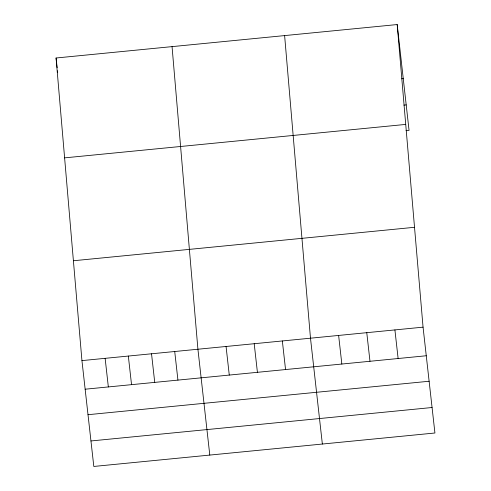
<?xml version="1.0" encoding="UTF-8"?>
<svg xmlns="http://www.w3.org/2000/svg" width="491" height="491" viewBox="0 0 491 491"><rect width="100%" height="100%" fill="white"/><g stroke="black" fill="none" stroke-linecap="round" stroke-linejoin="round"><path stroke-width="0.74" d="M397.188 24.55L423.058 327.159L434.928 433.001L93.812 466.45L81.942 360.609L56.072 57.999L397.188 24.55L409.058 130.391L406.014 130.686M401.73 78.787L403.252 78.64M403.915 105.123L406.198 104.902M64.609 157.863L405.726 124.413M73.404 260.752L414.521 227.296M81.942 360.609L423.058 327.159M85.152 389.21L426.262 355.76M88.012 414.699L429.122 381.249M90.958 440.961L432.068 407.512M394.911 329.921L398.121 358.522M366.771 332.677L369.981 361.278M338.63 335.439L341.84 364.04M322.36 444.036L310.49 338.201L284.62 35.591M282.343 340.957L285.553 369.557M254.203 343.718L257.413 372.319M226.063 346.48L229.272 375.081M209.792 455.077L197.922 349.236L172.053 46.627M174.722 351.513L177.932 380.114M151.529 353.79L154.739 382.385M128.335 356.061L131.539 384.662M105.135 358.338L108.345 386.939M56.072 57.999L57.171 67.783M57.508 70.796L57.674 72.3"/></g></svg>
